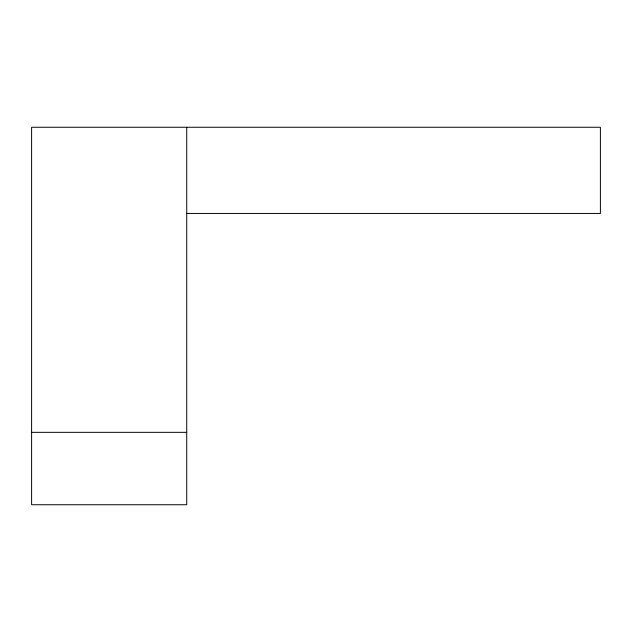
<?xml version="1.0" encoding="UTF-8"?>
<svg xmlns="http://www.w3.org/2000/svg" width="632" height="632" viewBox="0 0 632 632"><rect width="100%" height="100%" fill="white"/><g stroke="black" fill="none" stroke-linecap="round" stroke-linejoin="round"><path stroke-width="0.95" d="M186.724 213.442L600.4 213.442L600.4 127.261L31.6 127.261L31.6 504.739L186.724 504.739L186.724 127.261M31.6 432.343L186.724 432.343"/></g></svg>
